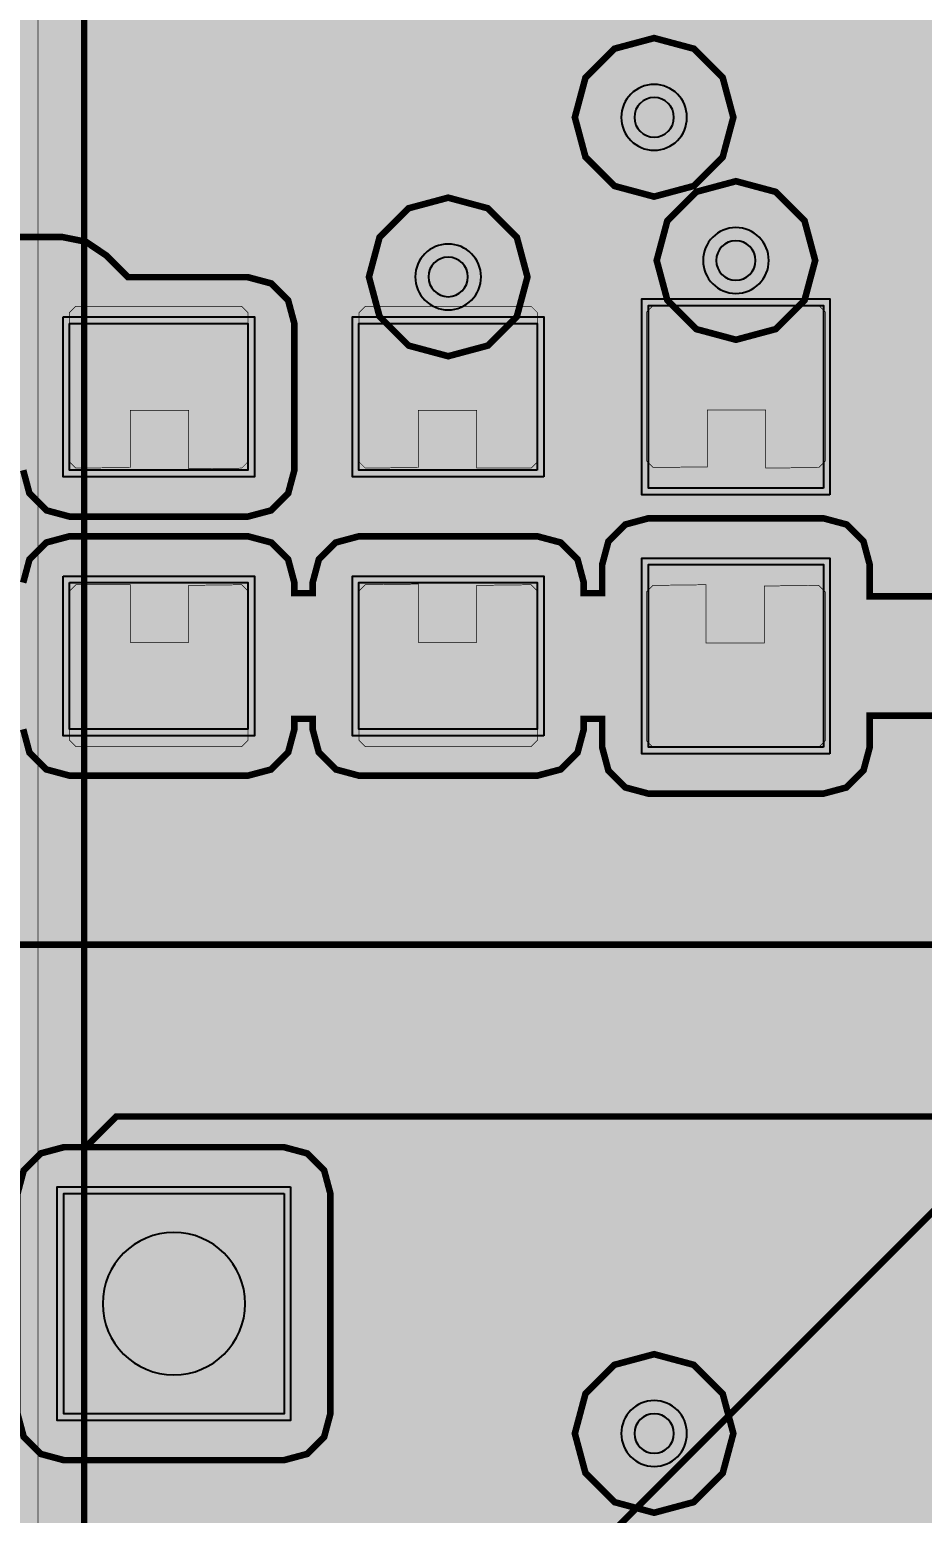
# Model space of a CAD drawing. Header units: millimetres. Extents: x -61 to 56, y -72 to 70.
# Drawn here: x -39.22 to -32.33, y -22.12 to -10.67 of the extents above; entities that cross this region are included whole.
import ezdxf

# ---------------------------------------------------------------- set-up
doc = ezdxf.new("R2010")
doc.units = ezdxf.units.MM
doc.header["$MEASUREMENT"] = 0
for name, color, linetype, true_color in [('02GND', 7, 'Continuous', 0x999966), ('03POWER', 7, 'Continuous', 0x008000), ('Bottom-Layer', 7, 'Continuous', 0x0000ff), ('Bottom-Paste-Mask-Layer', 7, 'Continuous', 0x800000), ('Bottom-Solder-Mask-Layer', 7, 'Continuous', 0xaa00ff), ('Hole-Layer', 7, 'Continuous', 0x222222), ('Multi-Layer', 7, 'Continuous', 0xc0c0c0), ('Top-Layer', 7, 'Continuous', 0xff0000), ('Top-Paste-Mask-Layer', 7, 'Continuous', 0x808080), ('Top-Silkscreen-Layer', 7, 'Continuous', 0xffcc00), ('Top-Solder-Mask-Layer', 7, 'Continuous', 0x800080)]:
    doc.layers.add(name, color=color, linetype=linetype, true_color=true_color)

msp = doc.modelspace()

# ---------------------------------------------------------------- hatches: boundary and pattern name
at = {"layer": '02GND'}
for points in [[(-49.642, 52.153), (49.642, 52.153), (49.642, -62.142), (-49.642, -62.142)], [(-38.96, -19.292), (-39.139, -19.34), (-39.27, -19.471), (-39.318, -19.65), (-39.318, -21.35), (-39.27, -21.529), (-39.139, -21.66), (-38.96, -21.708), (-37.26, -21.708), (-37.081, -21.66), (-36.95, -21.529), (-36.902, -21.35), (-36.902, -19.65), (-36.95, -19.471), (-37.081, -19.34), (-37.26, -19.292)]]:
    msp.add_hatch(color=256, dxfattribs=at).paths.add_polyline_path(points)
at = {"layer": '03POWER'}
for points in [[(48.499, -56.042), (48.581, -56.348), (48.806, -56.572), (49.112, -56.654), (49.418, -56.571), (49.642, -56.346), (49.642, -62.142), (44.192, -62.142), (44.393, -61.957), (44.493, -61.703), (44.472, -61.43), (45.189, -61.704), (45.95, -61.804), (46.713, -61.727), (47.438, -61.475), (48.085, -61.064), (48.62, -60.514), (49.014, -59.855), (49.245, -59.123), (49.302, -58.358), (49.18, -57.601), (48.887, -56.892), (48.438, -56.269), (47.858, -55.767), (47.177, -55.412), (46.434, -55.224), (45.666, -55.212), (44.917, -55.378), (44.226, -55.712), (43.631, -56.196), (43.164, -56.805), (42.849, -57.504), (42.704, -58.258), (42.737, -59.024), (42.946, -59.763), (43.32, -60.433), (43.838, -60.999), (-43.362, -60.999), (-43.621, -61.056), (-43.831, -61.218), (-43.953, -61.453), (-43.964, -61.718), (-43.863, -61.963), (-43.667, -62.142), (-49.642, -62.142), (-49.642, -56.582), (-49.433, -56.797), (-49.148, -56.888), (-48.853, -56.832), (-49.162, -57.541), (-49.298, -58.303), (-49.253, -59.075), (-49.03, -59.816), (-48.641, -60.484), (-48.107, -61.044), (-47.458, -61.464), (-46.728, -61.722), (-45.959, -61.803), (-45.192, -61.703), (-44.469, -61.428), (-43.83, -60.992), (-43.31, -60.419), (-42.937, -59.741), (-42.732, -58.995), (-42.707, -58.222), (-42.861, -57.464), (-43.188, -56.763), (-43.668, -56.157), (-44.277, -55.679), (-44.979, -55.356), (-45.738, -55.205), (-46.511, -55.234), (-47.256, -55.443), (-47.932, -55.818), (-48.502, -56.341), (-48.5, -56.309), (-48.499, -56.277), (-48.499, 51.315), (-19.403, 51.315), (-19.629, 51.144), (-19.755, 50.889), (-19.751, 50.604), (-19.619, 50.352), (-19.388, 50.187), (-19.658, 49.977), (-19.773, 49.655), (-19.698, 49.322), (-19.455, 49.081), (-19.684, 48.858), (-19.769, 48.551), (-19.689, 48.242), (-19.463, 48.016), (-19.155, 47.934), (-18.847, 48.018), (-18.624, 48.246), (-18.545, 48.556), (-18.633, 48.863), (-18.864, 49.083), (-18.625, 49.324), (-18.551, 49.655), (-18.665, 49.975), (-18.931, 50.185), (-18.698, 50.349), (-18.565, 50.601), (-18.56, 50.887), (-18.685, 51.143), (-18.912, 51.315), (48.426, 51.315), (48.499, 51.242)], [(-46.283, 39.221), (-46.42, 39.193), (-46.536, 39.116), (-47.743, 37.909), (-47.821, 37.792), (-47.848, 37.655), (-47.848, -24.451), (-47.821, -24.588), (-47.743, -24.704), (-46.326, -26.121), (-46.21, -26.198), (-46.073, -26.226), (-40.603, -26.226), (-40.466, -26.198), (-40.35, -26.121), (-38.908, -24.678), (-38.83, -24.562), (-38.803, -24.425), (-38.803, 15.502), (-38.492, 15.394), (-38.17, 15.462), (-37.93, 15.687), (-37.841, 16.004), (-37.93, 16.322), (-38.17, 16.547), (-38.492, 16.615), (-38.803, 16.507), (-38.803, 28.716), (-36.173, 31.345), (-36.013, 31.073), (-35.739, 30.917), (-35.424, 30.918), (-35.151, 31.076), (-34.993, 31.349), (-34.992, 31.665), (-35.148, 31.939), (-35.42, 32.099), (-33.88, 33.638), (-33.802, 33.755), (-33.775, 33.892), (-33.775, 38.431), (-33.802, 38.568), (-33.88, 38.684), (-34.114, 38.918), (-33.866, 39.163), (-33.791, 39.504), (-33.915, 39.83), (-34.197, 40.035), (-34.545, 40.053), (-34.847, 39.878), (-35.004, 39.567), (-34.966, 39.221), (-38.918, 39.221), (-38.872, 39.515), (-38.972, 39.797), (-39.193, 39.998), (-39.482, 40.07), (-39.771, 39.998), (-39.992, 39.797), (-40.091, 39.515), (-40.046, 39.221), (-43.998, 39.221), (-43.952, 39.515), (-44.052, 39.797), (-44.273, 39.998), (-44.562, 40.07), (-44.851, 39.998), (-45.072, 39.797), (-45.171, 39.515), (-45.126, 39.221)], [(-35.014, -11.342), (-34.932, -11.648), (-34.708, -11.872), (-34.402, -11.954), (-34.096, -11.872), (-33.872, -11.648), (-33.79, -11.342), (-33.872, -11.036), (-34.096, -10.812), (-34.402, -10.73), (-34.708, -10.812), (-34.932, -11.036)], [(-34.382, -12.447), (-34.3, -12.753), (-34.076, -12.977), (-33.77, -13.059), (-33.464, -12.977), (-33.24, -12.753), (-33.158, -12.447), (-33.24, -12.141), (-33.464, -11.917), (-33.77, -11.835), (-34.076, -11.917), (-34.3, -12.141)], [(-36.604, -12.574), (-36.522, -12.88), (-36.298, -13.104), (-35.992, -13.186), (-35.686, -13.104), (-35.462, -12.88), (-35.38, -12.574), (-35.462, -12.268), (-35.686, -12.044), (-35.992, -11.962), (-36.298, -12.044), (-36.522, -12.268)], [(-35.014, -21.502), (-34.932, -21.808), (-34.708, -22.032), (-34.402, -22.114), (-34.096, -22.032), (-33.872, -21.808), (-33.79, -21.502), (-33.872, -21.196), (-34.096, -20.972), (-34.402, -20.89), (-34.708, -20.972), (-34.932, -21.196)]]:
    msp.add_hatch(color=256, dxfattribs=at).paths.add_polyline_path(points)
at = {"layer": 'Bottom-Layer'}
for points in [[(-49.642, -62.142), (-49.642, 52.153), (49.642, 52.153), (49.642, -62.142)], [(-35.586, -23.126), (-40.612, -23.126), (-41.097, -23.042), (-41.581, -23.124), (-42.011, -23.362), (-42.338, -23.729), (-42.524, -24.184), (-42.541, -24.157), (-42.559, -24.132), (-42.441, -23.865), (-42.46, -23.574), (-42.611, -23.325), (-42.861, -23.174), (-43.152, -23.155), (-43.418, -23.273), (-43.685, -23.155), (-43.976, -23.174), (-44.225, -23.325), (-44.376, -23.574), (-44.395, -23.865), (-44.277, -24.132), (-44.39, -24.373), (-44.39, -24.639), (-44.277, -24.88), (-44.395, -25.147), (-44.376, -25.438), (-44.225, -25.687), (-43.976, -25.838), (-43.685, -25.857), (-43.418, -25.739), (-43.152, -25.857), (-42.861, -25.838), (-42.611, -25.687), (-42.46, -25.438), (-42.441, -25.147), (-42.559, -24.88), (-42.54, -24.853), (-42.522, -24.825), (-42.334, -25.277), (-42.007, -25.642), (-41.578, -25.878), (-41.095, -25.958), (-40.612, -25.874), (-35.017, -25.874), (-34.661, -25.827), (-34.33, -25.69), (-34.045, -25.472), (-27.631, -19.058), (28.655, -19.058), (33.989, -24.392), (34.273, -24.61), (34.605, -24.747), (34.96, -24.794), (42.487, -24.794), (42.618, -24.964), (42.823, -25.028), (45.323, -25.028), (45.502, -24.98), (45.633, -24.849), (45.681, -24.67), (45.681, -22.17), (45.633, -21.991), (45.502, -21.86), (45.323, -21.812), (42.823, -21.812), (42.618, -21.876), (42.487, -22.046), (35.53, -22.046), (30.196, -16.712), (29.911, -16.493), (29.58, -16.356), (29.224, -16.309), (-28.2, -16.309), (-28.556, -16.356), (-28.887, -16.493), (-29.172, -16.712)], [(-38.96, -19.292), (-39.139, -19.34), (-39.27, -19.471), (-39.318, -19.65), (-39.318, -21.35), (-39.27, -21.529), (-39.139, -21.66), (-38.96, -21.708), (-37.26, -21.708), (-37.081, -21.66), (-36.95, -21.529), (-36.902, -21.35), (-36.902, -19.65), (-36.95, -19.471), (-37.081, -19.34), (-37.26, -19.292)], [(-37.26, -19.65), (-37.26, -21.35), (-38.96, -21.35), (-38.96, -19.65)]]:
    msp.add_hatch(color=256, dxfattribs=at).paths.add_polyline_path(points)
at = {"layer": 'Bottom-Paste-Mask-Layer'}
msp.add_hatch(color=256, dxfattribs=at).paths.add_polyline_path([(-37.26, -19.65), (-37.26, -21.35), (-38.96, -21.35), (-38.96, -19.65)])
at = {"layer": 'Bottom-Solder-Mask-Layer'}
msp.add_hatch(color=256, dxfattribs=at).paths.add_polyline_path([(-37.209, -19.599), (-37.209, -21.401), (-39.011, -21.401), (-39.011, -19.599)])
at = {"layer": 'Hole-Layer'}
msp.add_hatch(color=256, dxfattribs=at).paths.add_polyline_path([(-38.66, -20.5, 1), (-37.56, -20.5, 1)])
at = {"layer": 'Multi-Layer'}
msp.add_hatch(color=256, dxfattribs=at).paths.add_polyline_path([(-37.26, -19.65), (-37.26, -21.35), (-38.96, -21.35), (-38.96, -19.65)])
msp.add_hatch(color=256, dxfattribs=at).paths.add_polyline_path([(-37.26, -19.65), (-37.26, -21.35), (-38.96, -21.35), (-38.96, -19.65)])
msp.add_hatch(color=256, dxfattribs=at).paths.add_polyline_path([(-37.26, -19.65), (-37.26, -21.35), (-38.96, -21.35), (-38.96, -19.65)])
at = {"layer": 'Top-Layer'}
for points in [[(-49.642, -62.142), (-49.642, 52.153), (49.642, 52.153), (49.642, -62.142)], [(-4.334, -7.928), (-8.217, -11.81), (-13.109, -11.81), (-13.285, -11.845), (-13.434, -11.945), (-19.218, -17.729), (-40.879, -17.729), (-41.055, -17.764), (-41.204, -17.864), (-42.725, -19.385), (-43.188, -19.292), (-43.651, -19.383), (-44.043, -19.645), (-44.306, -20.037), (-44.398, -20.499), (-44.306, -20.962), (-44.044, -21.354), (-43.652, -21.616), (-43.189, -21.708), (-42.727, -21.616), (-42.335, -21.353), (-42.073, -20.961), (-41.982, -20.498), (-42.075, -20.035), (-40.689, -18.649), (-39.449, -18.649), (-40.185, -19.385), (-40.648, -19.292), (-41.111, -19.383), (-41.503, -19.645), (-41.766, -20.037), (-41.858, -20.499), (-41.766, -20.962), (-41.504, -21.354), (-41.112, -21.616), (-40.649, -21.708), (-40.187, -21.616), (-39.795, -21.353), (-39.533, -20.961), (-39.442, -20.498), (-39.535, -20.035), (-39.318, -19.818), (-39.318, -21.35), (-39.27, -21.529), (-39.139, -21.66), (-38.96, -21.708), (-37.26, -21.708), (-37.081, -21.66), (-36.95, -21.529), (-36.902, -21.35), (-36.902, -19.65), (-36.95, -19.471), (-37.081, -19.34), (-37.26, -19.292), (-38.792, -19.292), (-38.555, -19.055), (-18.859, -19.055), (-18.683, -19.02), (-18.534, -18.92), (-12.75, -13.136), (-7.858, -13.136), (-7.682, -13.101), (-7.533, -13.002), (-3.143, -8.611), (-3.043, -8.462), (-3.008, -8.286), (-3.008, 8.982), (-2.737, 9.165), (-2.598, 9.461), (-2.632, 9.786), (-2.829, 10.048), (-3.132, 10.171), (-3.456, 10.12), (-3.706, 9.91), (-3.813, 9.6), (-3.821, 9.591), (-3.829, 9.581), (-4.156, 9.666), (-4.478, 9.565), (-4.697, 9.308), (-4.747, 8.975), (-4.612, 8.665), (-4.334, 8.474)], [(-5.587, -5.908), (-9.574, -9.895), (-14.847, -9.895), (-15.022, -9.93), (-15.172, -10.029), (-20.182, -15.04), (-32.737, -15.04), (-32.737, -14.795), (-32.785, -14.616), (-32.916, -14.485), (-33.095, -14.437), (-34.445, -14.437), (-34.624, -14.485), (-34.755, -14.616), (-34.803, -14.795), (-34.803, -15.015), (-34.945, -15.015), (-34.945, -14.934), (-34.993, -14.755), (-35.124, -14.624), (-35.304, -14.576), (-36.681, -14.576), (-36.86, -14.624), (-36.991, -14.755), (-37.039, -14.934), (-37.039, -15.015), (-37.18, -15.015), (-37.18, -14.934), (-37.228, -14.755), (-37.359, -14.624), (-37.539, -14.576), (-38.916, -14.576), (-39.095, -14.624), (-39.226, -14.755), (-39.274, -14.934), (-39.274, -16.066), (-39.226, -16.245), (-39.095, -16.376), (-38.916, -16.424), (-37.539, -16.424), (-37.359, -16.376), (-37.228, -16.245), (-37.18, -16.066), (-37.18, -15.985), (-37.039, -15.985), (-37.039, -16.066), (-36.991, -16.245), (-36.86, -16.376), (-36.681, -16.424), (-35.304, -16.424), (-35.124, -16.376), (-34.993, -16.245), (-34.945, -16.066), (-34.945, -15.985), (-34.803, -15.985), (-34.803, -16.205), (-34.755, -16.384), (-34.624, -16.515), (-34.445, -16.563), (-33.095, -16.563), (-32.916, -16.515), (-32.785, -16.384), (-32.737, -16.205), (-32.737, -15.96), (-19.992, -15.96), (-19.816, -15.925), (-19.667, -15.825), (-14.656, -10.814), (-9.383, -10.814), (-9.207, -10.779), (-9.058, -10.68), (-4.802, -6.424), (-4.703, -6.275), (-4.668, -6.099), (-4.668, 2.245), (-4.522, 2.559), (-4.57, 2.901), (-4.795, 3.164), (-5.127, 3.261), (-5.459, 3.164), (-5.685, 2.901), (-5.733, 2.559), (-5.587, 2.245)], [(-39.274, -14.066), (-39.226, -14.245), (-39.095, -14.376), (-38.916, -14.424), (-37.539, -14.424), (-37.359, -14.376), (-37.228, -14.245), (-37.18, -14.066), (-37.18, -12.934), (-37.228, -12.755), (-37.359, -12.624), (-37.539, -12.576), (-38.465, -12.576), (-38.634, -12.407), (-38.791, -12.302), (-38.977, -12.265), (-39.493, -12.265), (-39.753, -11.783), (-40.162, -11.42), (-40.672, -11.221), (-41.22, -11.211), (-41.737, -11.391), (-42.16, -11.739), (-42.436, -12.211), (-42.532, -12.75), (-42.436, -13.289), (-42.16, -13.761), (-41.737, -14.109), (-41.22, -14.289), (-40.672, -14.279), (-40.162, -14.08), (-39.753, -13.717), (-39.493, -13.235), (-39.274, -13.235)], [(-33.095, -14.205), (-34.445, -14.205), (-34.445, -12.795), (-33.095, -12.795)], [(-38.916, -12.934), (-37.539, -12.934), (-37.539, -14.066), (-38.916, -14.066)], [(-35.304, -14.066), (-36.681, -14.066), (-36.681, -12.934), (-35.304, -12.934)], [(-33.095, -16.205), (-34.445, -16.205), (-34.445, -14.795), (-33.095, -14.795)], [(-38.916, -14.934), (-37.539, -14.934), (-37.539, -16.066), (-38.916, -16.066)], [(-35.304, -16.066), (-36.681, -16.066), (-36.681, -14.934), (-35.304, -14.934)], [(-37.26, -19.65), (-37.26, -21.35), (-38.96, -21.35), (-38.96, -19.65)]]:
    msp.add_hatch(color=256, dxfattribs=at).paths.add_polyline_path(points)
at = {"layer": 'Top-Paste-Mask-Layer'}
for points in [[(-38.867, -12.8), (-37.587, -12.8), (-37.537, -12.85), (-37.537, -14), (-37.587, -14.05), (-37.997, -14.055), (-37.997, -13.605), (-38.447, -13.605), (-38.447, -14.045), (-38.867, -14.05), (-38.917, -14), (-38.917, -12.85)], [(-38.867, -12.8), (-37.587, -12.8), (-37.537, -12.85), (-37.537, -14), (-37.587, -14.05), (-37.997, -14.055), (-37.997, -13.605), (-38.447, -13.605), (-38.447, -14.045), (-38.867, -14.05), (-38.917, -14), (-38.917, -12.85)], [(-35.352, -14.05), (-35.772, -14.05), (-35.772, -13.605), (-36.222, -13.605), (-36.222, -14.045), (-36.632, -14.05), (-36.682, -14), (-36.682, -12.85), (-36.632, -12.8), (-35.352, -12.8), (-35.302, -12.85), (-35.302, -14)], [(-35.352, -14.05), (-35.772, -14.05), (-35.772, -13.605), (-36.222, -13.605), (-36.222, -14.045), (-36.632, -14.05), (-36.682, -14), (-36.682, -12.85), (-36.632, -12.8), (-35.352, -12.8), (-35.302, -12.85), (-35.302, -14)], [(-34.41, -12.795), (-33.13, -12.795), (-33.08, -12.845), (-33.08, -13.995), (-33.13, -14.045), (-33.54, -14.05), (-33.54, -13.6), (-33.99, -13.6), (-33.99, -14.04), (-34.41, -14.045), (-34.46, -13.995), (-34.46, -12.845)], [(-34.41, -12.795), (-33.13, -12.795), (-33.08, -12.845), (-33.08, -13.995), (-33.13, -14.045), (-33.54, -14.05), (-33.54, -13.6), (-33.99, -13.6), (-33.99, -14.04), (-34.41, -14.045), (-34.46, -13.995), (-34.46, -12.845)], [(-38.867, -14.95), (-38.447, -14.95), (-38.447, -15.395), (-37.997, -15.395), (-37.997, -14.955), (-37.587, -14.95), (-37.537, -15), (-37.537, -16.15), (-37.587, -16.2), (-38.867, -16.2), (-38.917, -16.15), (-38.917, -15)], [(-38.867, -14.95), (-38.447, -14.95), (-38.447, -15.395), (-37.997, -15.395), (-37.997, -14.955), (-37.587, -14.95), (-37.537, -15), (-37.537, -16.15), (-37.587, -16.2), (-38.867, -16.2), (-38.917, -16.15), (-38.917, -15)], [(-35.352, -16.2), (-36.632, -16.2), (-36.682, -16.15), (-36.682, -15), (-36.632, -14.95), (-36.222, -14.945), (-36.222, -15.395), (-35.772, -15.395), (-35.772, -14.955), (-35.352, -14.95), (-35.302, -15), (-35.302, -16.15)], [(-35.352, -16.2), (-36.632, -16.2), (-36.682, -16.15), (-36.682, -15), (-36.632, -14.95), (-36.222, -14.945), (-36.222, -15.395), (-35.772, -15.395), (-35.772, -14.955), (-35.352, -14.95), (-35.302, -15), (-35.302, -16.15)], [(-33.13, -16.205), (-34.41, -16.205), (-34.46, -16.155), (-34.46, -15.005), (-34.41, -14.955), (-34, -14.95), (-34, -15.4), (-33.55, -15.4), (-33.55, -14.96), (-33.13, -14.955), (-33.08, -15.005), (-33.08, -16.155)], [(-33.13, -16.205), (-34.41, -16.205), (-34.46, -16.155), (-34.46, -15.005), (-34.41, -14.955), (-34, -14.95), (-34, -15.4), (-33.55, -15.4), (-33.55, -14.96), (-33.13, -14.955), (-33.08, -15.005), (-33.08, -16.155)], [(-37.26, -19.65), (-37.26, -21.35), (-38.96, -21.35), (-38.96, -19.65)]]:
    msp.add_hatch(color=256, dxfattribs=at).paths.add_polyline_path(points)
at = {"layer": 'Top-Solder-Mask-Layer'}
for points in [[(-33.044, -14.256), (-34.496, -14.256), (-34.496, -12.744), (-33.044, -12.744)], [(-38.966, -12.883), (-37.488, -12.883), (-37.488, -14.117), (-38.966, -14.117)], [(-35.253, -14.117), (-36.731, -14.117), (-36.731, -12.883), (-35.253, -12.883)], [(-33.044, -16.256), (-34.496, -16.256), (-34.496, -14.744), (-33.044, -14.744)], [(-38.966, -14.883), (-37.488, -14.883), (-37.488, -16.117), (-38.966, -16.117)], [(-35.253, -16.117), (-36.731, -16.117), (-36.731, -14.883), (-35.253, -14.883)], [(-37.209, -19.599), (-37.209, -21.401), (-39.011, -21.401), (-39.011, -19.599)]]:
    msp.add_hatch(color=256, dxfattribs=at).paths.add_polyline_path(points)

# ---------------------------------------------------------------- linework, layer by layer
at = {"layer": '02GND', "const_width": 0.0508}
msp.add_lwpolyline([(-38.96, -19.292), (-39.139, -19.34), (-39.27, -19.471), (-39.318, -19.65), (-39.318, -21.35), (-39.27, -21.529), (-39.139, -21.66), (-38.96, -21.708), (-37.26, -21.708), (-37.081, -21.66), (-36.95, -21.529), (-36.902, -21.35), (-36.902, -19.65), (-36.95, -19.471), (-37.081, -19.34), (-37.26, -19.292)], close=True, dxfattribs=at)
at = {"layer": '03POWER'}
for points, const_width in [([(-40.603, -25.867), (-46.073, -25.867), (-47.49, -24.451), (-47.49, 37.655), (-46.283, 38.862), (-34.565, 38.862), (-34.133, 38.431), (-34.133, 33.892), (-39.161, 28.864), (-39.161, -24.425)], 0.00508), ([(-35.014, -11.342), (-34.932, -11.648), (-34.708, -11.872), (-34.402, -11.954), (-34.096, -11.872), (-33.872, -11.648), (-33.79, -11.342), (-33.872, -11.036), (-34.096, -10.812), (-34.402, -10.73), (-34.708, -10.812), (-34.932, -11.036)], 0.0508), ([(-34.382, -12.447), (-34.3, -12.753), (-34.076, -12.977), (-33.77, -13.059), (-33.464, -12.977), (-33.24, -12.753), (-33.158, -12.447), (-33.24, -12.141), (-33.464, -11.917), (-33.77, -11.835), (-34.076, -11.917), (-34.3, -12.141)], 0.0508), ([(-36.604, -12.574), (-36.522, -12.88), (-36.298, -13.104), (-35.992, -13.186), (-35.686, -13.104), (-35.462, -12.88), (-35.38, -12.574), (-35.462, -12.268), (-35.686, -12.044), (-35.992, -11.962), (-36.298, -12.044), (-36.522, -12.268)], 0.0508), ([(-35.014, -21.502), (-34.932, -21.808), (-34.708, -22.032), (-34.402, -22.114), (-34.096, -22.032), (-33.872, -21.808), (-33.79, -21.502), (-33.872, -21.196), (-34.096, -20.972), (-34.402, -20.89), (-34.708, -20.972), (-34.932, -21.196)], 0.0508)]:
    msp.add_lwpolyline(points, close=True, dxfattribs=dict(at, const_width=const_width))
at = {"layer": '03POWER', "const_width": 0.0508}
msp.add_lwpolyline([(-47.848, 37.655), (-47.848, -24.451), (-47.821, -24.588), (-47.743, -24.704), (-46.326, -26.121), (-46.21, -26.198), (-46.073, -26.226), (-40.603, -26.226), (-40.466, -26.198), (-40.35, -26.121), (-38.908, -24.678), (-38.83, -24.562), (-38.803, -24.425), (-38.803, 15.502), (-38.492, 15.394), (-38.17, 15.462), (-37.93, 15.687), (-37.841, 16.004), (-37.93, 16.322), (-38.17, 16.547), (-38.492, 16.615), (-38.803, 16.507), (-38.803, 28.716)], dxfattribs=at)
at = {"layer": 'Bottom-Layer'}
for points, const_width in [([(-28.2, -17.683), (-35.017, -24.5)], 2.032), ([(-29.172, -16.712), (-35.586, -23.126)], 0.0508)]:
    msp.add_lwpolyline(points, dxfattribs=dict(at, const_width=const_width))
at = {"layer": 'Bottom-Layer', "const_width": 0.0508}
msp.add_lwpolyline([(-38.96, -19.292), (-39.139, -19.34), (-39.27, -19.471), (-39.318, -19.65), (-39.318, -21.35), (-39.27, -21.529), (-39.139, -21.66), (-38.96, -21.708), (-37.26, -21.708), (-37.081, -21.66), (-36.95, -21.529), (-36.902, -21.35), (-36.902, -19.65), (-36.95, -19.471), (-37.081, -19.34), (-37.26, -19.292)], close=True, dxfattribs=at)
at = {"layer": 'Bottom-Layer'}
msp.add_lwpolyline([(-37.26, -19.65), (-37.26, -21.35), (-38.96, -21.35), (-38.96, -19.65)], close=True, dxfattribs=at)
at = {"layer": 'Bottom-Paste-Mask-Layer'}
msp.add_lwpolyline([(-37.26, -19.65), (-37.26, -21.35), (-38.96, -21.35), (-38.96, -19.65)], close=True, dxfattribs=at)
at = {"layer": 'Bottom-Solder-Mask-Layer'}
msp.add_lwpolyline([(-37.209, -19.599), (-37.209, -21.401), (-39.011, -21.401), (-39.011, -19.599)], close=True, dxfattribs=at)
at = {"layer": 'Hole-Layer'}
for points in [[(-34.554, -11.342, 1), (-34.249, -11.342, 1)], [(-33.923, -12.447, 1), (-33.618, -12.447, 1)], [(-36.145, -12.574, 1), (-35.84, -12.574, 1)], [(-38.66, -20.5, 1), (-37.56, -20.5, 1)], [(-34.554, -21.502, 1), (-34.249, -21.502, 1)]]:
    msp.add_lwpolyline(points, format="xyb", close=True, dxfattribs=at)
at = {"layer": 'Multi-Layer'}
for points in [[(-34.656, -11.342, 1), (-34.148, -11.342, 1)], [(-34.024, -12.447, 1), (-33.516, -12.447, 1)], [(-36.246, -12.574, 1), (-35.738, -12.574, 1)], [(-34.656, -21.502, 1), (-34.148, -21.502, 1)]]:
    msp.add_lwpolyline(points, format="xyb", close=True, dxfattribs=at)
msp.add_lwpolyline([(-37.26, -19.65), (-37.26, -21.35), (-38.96, -21.35), (-38.96, -19.65)], close=True, dxfattribs=at)
msp.add_lwpolyline([(-37.26, -19.65), (-37.26, -21.35), (-38.96, -21.35), (-38.96, -19.65)], close=True, dxfattribs=at)
msp.add_lwpolyline([(-37.26, -19.65), (-37.26, -21.35), (-38.96, -21.35), (-38.96, -19.65)], close=True, dxfattribs=at)
at = {"layer": 'Top-Layer'}
for points, const_width in [([(-39.274, -14.066), (-39.226, -14.245), (-39.095, -14.376), (-38.916, -14.424), (-37.539, -14.424), (-37.359, -14.376), (-37.228, -14.245), (-37.18, -14.066), (-37.18, -12.934), (-37.228, -12.755), (-37.359, -12.624), (-37.539, -12.576), (-38.465, -12.576), (-38.634, -12.407), (-38.791, -12.302), (-38.977, -12.265), (-39.493, -12.265)], 0.0508), ([(-33.77, -13.5), (-33.77, -12.447)], 0.381), ([(-35.992, -13.5), (-35.992, -12.574)], 0.381), ([(-40.974, -12.75), (-38.977, -12.75)], 0.254), ([(-38.977, -12.75), (-38.227, -13.5)], 0.254), ([(-20.182, -15.04), (-32.737, -15.04), (-32.737, -14.795), (-32.785, -14.616), (-32.916, -14.485), (-33.095, -14.437), (-34.445, -14.437), (-34.624, -14.485), (-34.755, -14.616), (-34.803, -14.795), (-34.803, -15.015), (-34.945, -15.015), (-34.945, -14.934), (-34.993, -14.755), (-35.124, -14.624), (-35.304, -14.576), (-36.681, -14.576), (-36.86, -14.624), (-36.991, -14.755), (-37.039, -14.934), (-37.039, -15.015), (-37.18, -15.015), (-37.18, -14.934), (-37.228, -14.755), (-37.359, -14.624), (-37.539, -14.576), (-38.916, -14.576), (-39.095, -14.624), (-39.226, -14.755), (-39.274, -14.934)], 0.0508), ([(-38.227, -15.5), (-35.992, -15.5)], 0.254), ([(-35.992, -15.5), (-33.77, -15.5)], 0.254), ([(-33.77, -15.5), (-19.992, -15.5)], 0.203), ([(-39.274, -16.066), (-39.226, -16.245), (-39.095, -16.376), (-38.916, -16.424), (-37.539, -16.424), (-37.359, -16.376), (-37.228, -16.245), (-37.18, -16.066), (-37.18, -15.985), (-37.039, -15.985), (-37.039, -16.066), (-36.991, -16.245), (-36.86, -16.376), (-36.681, -16.424), (-35.304, -16.424), (-35.124, -16.376), (-34.993, -16.245), (-34.945, -16.066), (-34.945, -15.985), (-34.803, -15.985), (-34.803, -16.205), (-34.755, -16.384), (-34.624, -16.515), (-34.445, -16.563), (-33.095, -16.563), (-32.916, -16.515), (-32.785, -16.384), (-32.737, -16.205), (-32.737, -15.96), (-19.992, -15.96)], 0.0508), ([(-19.218, -17.729), (-40.879, -17.729)], 0.0508), ([(-19.028, -18.189), (-40.879, -18.189)], 0.203), ([(-40.65, -20.5), (-38.745, -18.595)], 0.203), ([(-18.859, -18.595), (-38.745, -18.595)], 0.203), ([(-39.27, -21.529), (-39.139, -21.66), (-38.96, -21.708), (-37.26, -21.708), (-37.081, -21.66), (-36.95, -21.529), (-36.902, -21.35), (-36.902, -19.65), (-36.95, -19.471), (-37.081, -19.34), (-37.26, -19.292), (-38.792, -19.292), (-38.555, -19.055), (-18.859, -19.055)], 0.0508)]:
    msp.add_lwpolyline(points, dxfattribs=dict(at, const_width=const_width))
for points in [[(-33.095, -14.205), (-34.445, -14.205), (-34.445, -12.795), (-33.095, -12.795)], [(-38.916, -12.934), (-37.539, -12.934), (-37.539, -14.066), (-38.916, -14.066)], [(-35.304, -14.066), (-36.681, -14.066), (-36.681, -12.934), (-35.304, -12.934)], [(-33.095, -16.205), (-34.445, -16.205), (-34.445, -14.795), (-33.095, -14.795)], [(-38.916, -14.934), (-37.539, -14.934), (-37.539, -16.066), (-38.916, -16.066)], [(-35.304, -16.066), (-36.681, -16.066), (-36.681, -14.934), (-35.304, -14.934)], [(-37.26, -19.65), (-37.26, -21.35), (-38.96, -21.35), (-38.96, -19.65)]]:
    msp.add_lwpolyline(points, close=True, dxfattribs=at)
at = {"layer": 'Top-Paste-Mask-Layer', "const_width": 0.00508}
for points in [[(-38.867, -12.8), (-37.587, -12.8), (-37.537, -12.85), (-37.537, -14), (-37.587, -14.05), (-37.997, -14.055), (-37.997, -13.605), (-38.447, -13.605), (-38.447, -14.045), (-38.867, -14.05), (-38.917, -14), (-38.917, -12.85)], [(-38.867, -12.8), (-37.587, -12.8), (-37.537, -12.85), (-37.537, -14), (-37.587, -14.05), (-37.997, -14.055), (-37.997, -13.605), (-38.447, -13.605), (-38.447, -14.045), (-38.867, -14.05), (-38.917, -14), (-38.917, -12.85)], [(-35.352, -14.05), (-35.772, -14.05), (-35.772, -13.605), (-36.222, -13.605), (-36.222, -14.045), (-36.632, -14.05), (-36.682, -14), (-36.682, -12.85), (-36.632, -12.8), (-35.352, -12.8), (-35.302, -12.85), (-35.302, -14)], [(-35.352, -14.05), (-35.772, -14.05), (-35.772, -13.605), (-36.222, -13.605), (-36.222, -14.045), (-36.632, -14.05), (-36.682, -14), (-36.682, -12.85), (-36.632, -12.8), (-35.352, -12.8), (-35.302, -12.85), (-35.302, -14)], [(-34.41, -12.795), (-33.13, -12.795), (-33.08, -12.845), (-33.08, -13.995), (-33.13, -14.045), (-33.54, -14.05), (-33.54, -13.6), (-33.99, -13.6), (-33.99, -14.04), (-34.41, -14.045), (-34.46, -13.995), (-34.46, -12.845)], [(-34.41, -12.795), (-33.13, -12.795), (-33.08, -12.845), (-33.08, -13.995), (-33.13, -14.045), (-33.54, -14.05), (-33.54, -13.6), (-33.99, -13.6), (-33.99, -14.04), (-34.41, -14.045), (-34.46, -13.995), (-34.46, -12.845)], [(-38.867, -14.95), (-38.447, -14.95), (-38.447, -15.395), (-37.997, -15.395), (-37.997, -14.955), (-37.587, -14.95), (-37.537, -15), (-37.537, -16.15), (-37.587, -16.2), (-38.867, -16.2), (-38.917, -16.15), (-38.917, -15)], [(-38.867, -14.95), (-38.447, -14.95), (-38.447, -15.395), (-37.997, -15.395), (-37.997, -14.955), (-37.587, -14.95), (-37.537, -15), (-37.537, -16.15), (-37.587, -16.2), (-38.867, -16.2), (-38.917, -16.15), (-38.917, -15)], [(-35.352, -16.2), (-36.632, -16.2), (-36.682, -16.15), (-36.682, -15), (-36.632, -14.95), (-36.222, -14.945), (-36.222, -15.395), (-35.772, -15.395), (-35.772, -14.955), (-35.352, -14.95), (-35.302, -15), (-35.302, -16.15)], [(-35.352, -16.2), (-36.632, -16.2), (-36.682, -16.15), (-36.682, -15), (-36.632, -14.95), (-36.222, -14.945), (-36.222, -15.395), (-35.772, -15.395), (-35.772, -14.955), (-35.352, -14.95), (-35.302, -15), (-35.302, -16.15)], [(-33.13, -16.205), (-34.41, -16.205), (-34.46, -16.155), (-34.46, -15.005), (-34.41, -14.955), (-34, -14.95), (-34, -15.4), (-33.55, -15.4), (-33.55, -14.96), (-33.13, -14.955), (-33.08, -15.005), (-33.08, -16.155)], [(-33.13, -16.205), (-34.41, -16.205), (-34.46, -16.155), (-34.46, -15.005), (-34.41, -14.955), (-34, -14.95), (-34, -15.4), (-33.55, -15.4), (-33.55, -14.96), (-33.13, -14.955), (-33.08, -15.005), (-33.08, -16.155)]]:
    msp.add_lwpolyline(points, close=True, dxfattribs=at)
at = {"layer": 'Top-Paste-Mask-Layer'}
msp.add_lwpolyline([(-37.26, -19.65), (-37.26, -21.35), (-38.96, -21.35), (-38.96, -19.65)], close=True, dxfattribs=at)
at = {"layer": 'Top-Silkscreen-Layer', "const_width": 0.152}
for points in [[(-34.521, -12.536, 0.414), (-34.674, -12.689)], [(-34.521, -12.536, 0.414), (-34.674, -12.689)], [(-32.866, -12.689, 0.414), (-33.019, -12.536)], [(-32.866, -12.689, 0.414), (-33.019, -12.536)], [(-34.521, -16.464, -0.414), (-34.674, -16.311)], [(-34.521, -16.464, -0.414), (-34.674, -16.311)], [(-32.866, -16.311, -0.414), (-33.019, -16.464)], [(-32.866, -16.311, -0.414), (-33.019, -16.464)]]:
    msp.add_lwpolyline(points, format="xyb", dxfattribs=at)
at = {"layer": 'Top-Silkscreen-Layer'}
for points, const_width in [([(-33.019, -12.536), (-34.521, -12.536)], 0.152), ([(-33.019, -12.536), (-34.521, -12.536)], 0.152), ([(-39.144, -14.024), (-39.144, -12.739)], 0.152), ([(-39.144, -12.739), (-37.31, -12.739)], 0.152), ([(-39.144, -14.024), (-39.144, -12.739)], 0.152), ([(-39.144, -12.739), (-37.31, -12.739)], 0.152), ([(-37.31, -12.739), (-37.31, -14.024)], 0.152), ([(-37.31, -12.739), (-37.31, -14.024)], 0.152), ([(-35.075, -12.739), (-36.909, -12.739)], 0.152), ([(-36.909, -12.739), (-36.909, -14.024)], 0.152), ([(-35.075, -12.739), (-36.909, -12.739)], 0.152), ([(-36.909, -12.739), (-36.909, -14.024)], 0.152), ([(-35.075, -14.024), (-35.075, -12.739)], 0.152), ([(-35.075, -14.024), (-35.075, -12.739)], 0.152), ([(-34.674, -12.689), (-34.674, -14.099)], 0.152), ([(-34.674, -12.689), (-34.674, -14.099)], 0.152), ([(-32.866, -14.099), (-32.866, -12.689)], 0.152), ([(-32.866, -14.099), (-32.866, -12.689)], 0.152), ([(-34.674, -16.311), (-34.674, -14.901)], 0.152), ([(-34.674, -16.311), (-34.674, -14.901)], 0.152), ([(-32.866, -14.901), (-32.866, -16.311)], 0.152), ([(-32.866, -14.901), (-32.866, -16.311)], 0.152), ([(-39.144, -14.976), (-39.144, -16.261)], 0.152), ([(-39.144, -14.976), (-39.144, -16.261)], 0.152), ([(-37.31, -16.261), (-37.31, -14.976)], 0.152), ([(-37.31, -16.261), (-37.31, -14.976)], 0.152), ([(-36.909, -16.261), (-36.909, -14.976)], 0.152), ([(-36.909, -16.261), (-36.909, -14.976)], 0.152), ([(-35.075, -14.976), (-35.075, -16.261)], 0.152), ([(-35.075, -14.976), (-35.075, -16.261)], 0.152), ([(-39.144, -16.261), (-37.31, -16.261)], 0.152), ([(-39.144, -16.261), (-37.31, -16.261)], 0.152), ([(-35.075, -16.261), (-36.909, -16.261)], 0.152), ([(-35.075, -16.261), (-36.909, -16.261)], 0.152), ([(-33.019, -16.464), (-34.521, -16.464)], 0.152), ([(-33.019, -16.464), (-34.521, -16.464)], 0.152), ([(-47, -19.23), (-36.84, -19.23)], 0.254), ([(-47, -19.23), (-36.84, -19.23)], 0.254), ([(-36.84, -19.23), (-36.84, -21.77)], 0.254), ([(-36.84, -19.23), (-36.84, -21.77)], 0.254), ([(-36.84, -21.77), (-39.404, -21.77)], 0.254), ([(-36.84, -21.77), (-39.404, -21.77)], 0.254)]:
    msp.add_lwpolyline(points, dxfattribs=dict(at, const_width=const_width))
at = {"layer": 'Top-Solder-Mask-Layer'}
for points in [[(-33.044, -14.256), (-34.496, -14.256), (-34.496, -12.744), (-33.044, -12.744)], [(-38.966, -12.883), (-37.488, -12.883), (-37.488, -14.117), (-38.966, -14.117)], [(-35.253, -14.117), (-36.731, -14.117), (-36.731, -12.883), (-35.253, -12.883)], [(-33.044, -16.256), (-34.496, -16.256), (-34.496, -14.744), (-33.044, -14.744)], [(-38.966, -14.883), (-37.488, -14.883), (-37.488, -16.117), (-38.966, -16.117)], [(-35.253, -16.117), (-36.731, -16.117), (-36.731, -14.883), (-35.253, -14.883)], [(-37.209, -19.599), (-37.209, -21.401), (-39.011, -21.401), (-39.011, -19.599)]]:
    msp.add_lwpolyline(points, close=True, dxfattribs=at)

doc.saveas('drawing.dxf')
